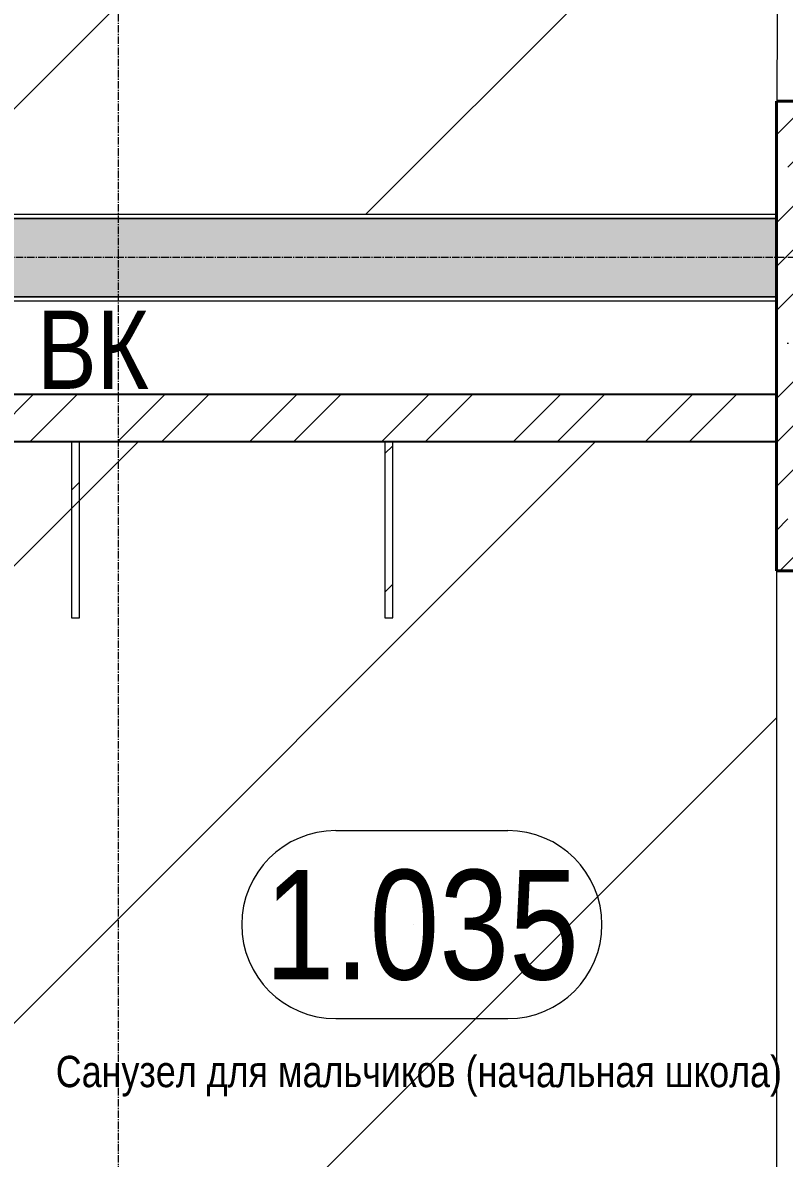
# Model space of a CAD drawing. Header units: millimetres. Extents: x -24360 to 609566, y -391049 to 148426.
# Drawn here: x 527060 to 529004, y -74536 to -71636 of the extents above; entities that cross this region are included whole.
import ezdxf
from ezdxf.enums import TextEntityAlignment as Align

# ---------------------------------------------------------------- set-up
doc = ezdxf.new("R2010")
doc.units = ezdxf.units.MM
doc.linetypes.add('CENTER2', pattern=[28.575, 19.05, -3.175, 3.175, -3.175])
doc.linetypes.add('HIDDEN2', pattern=[4.7625, 3.175, -1.5875])
doc.layers.get('Defpoints').update_dxf_attribs({"color": 140})
for name, color, linetype, lineweight in [('АР_Area', 5, 'Continuous', 5), ('АР_Колонны', 70, 'Continuous', 30), ('АР_Стены ГКЛ', 1, 'Continuous', 15), ('АР_Стены ЖБ', 7, 'Continuous', 30), ('АР_Стены кирпич', 32, 'Continuous', 25), ('АР_Стены ПЕНОблок', 52, 'Continuous', 20), ('АР_Тонкая', 254, 'Continuous', 5), ('АР_Штриховка', 8, 'Continuous', 0), ('ВК_Шахты', 5, 'Continuous', 9), ('Потолок штриховка', 200, 'Continuous', 15)]:
    doc.layers.add(name, color=color, linetype=linetype, lineweight=lineweight)
doc.layers.add('АР_Оси_РД_100', color=7, linetype='Continuous', lineweight=0, true_color=0x525252)
doc.styles.add('style1', font='ARIALN.TTF')
pattern_1 = [(45, (509004.53, -133435.88), (-176.7767, 176.7767), [])]

# ---------------------------------------------------------------- blocks, each defined once
blk = doc.blocks.new('MOK-МаркаПом_овал_ареал')
for p, q in [((-2.75, 3), (2.75, 3)), ((-2.75, -3), (2.75, -3))]:
    blk.add_line(p, q)
for centre, radius, start, end in [((-2.75, 0), 3, 90, 270), ((2.75, 0), 3, 270, 90), ((-3.75, 0), 3.5, 0, 0.001)]:
    blk.add_arc(centre, radius, start, end)
at = {"color": 0, "style": 'style1'}
blk.add_attdef('АР-ПОМЕЩЕНИЕ:НОМЕР', text='', height=3.5, dxfattribs=at).set_placement((0, 0), align=Align.MIDDLE)

msp = doc.modelspace()

# ---------------------------------------------------------------- hatches: boundary and pattern name
at = {"layer": 'АР_Штриховка', "linetype": 'Continuous', "lineweight": 5, "true_color": 0x000000}
h = msp.add_hatch(dxfattribs=at)
h.set_pattern_fill('ANSI35', color=18, scale=25, style=0)
h.set_pattern_definition([(45, (509004.53, -133435.88), (-112.2532, 112.2532), []), (45, (509116.79, -133435.88), (-112.2532, 112.2532), [198.4375, -39.6875, 0, -39.6875])])
h.paths.add_polyline_path([(529204.532, -71835.876), (528984.532, -71835.876), (528984.532, -73035.876), (529204.532, -73035.876)], flags=0)
at = {"layer": 'АР_Штриховка', "linetype": 'Continuous', "lineweight": 0, "true_color": 0x000000}
h = msp.add_hatch(dxfattribs=at)
h.set_pattern_fill('AR-CONC', color=18, angle=-315, style=0)
h.set_pattern_definition([(95, (509004.53, -133435.88), (140.09465, 117.55338), [19.05, -209.55]), (40, (509004.53, -133435.88), (-160.01845, 110.17673), [15.24, -167.6406]), (145.45144, (509016.2, -133426.08), (-19.9238, 227.7301), [16.19, -178.09024]), (91.1842, (508968.61, -133399.95), (221.41024, 161.9534), [28.575, -314.325]), (141.63556, (508987.06, -133386.46), (-7.0866, 342.8268), [24.285, -267.1356]), (36.18415, (508968.6, -133399.95), (-7.0866, 342.8268), [22.86, -251.4597]), (66, (508995.55, -133390.97), (179.51998, 34.89515), [19.05, -209.55]), (11, (508995.55, -133390.97), (-86.5399, 173.9412), [15.24, -167.64]), (116.45144, (509010.51, -133388.07), (92.98005, 208.83634), [16.19, -178.08994]), (82.5, (509004.53, -133435.876), (-57.60547, 61.973414), [0, -165.608, 0, -170.18, 0, -168.275]), (52.5, (509004.53, -133435.88), (-23.58973, 118.087), [0, -97.028, 0, -161.798, 0, -64.135]), (12.5, (508964.48, -133475.93), (99.92786, 91.826196), [0, -63.5, 0, -198.12, 0, -262.89]), (2.5, (508946.52, -133493.89), (86.7639, 122.7224), [0, -82.55, 0, -131.572, 0, -186.69])])
h.paths.add_polyline_path([(528984.532, -72335.876), (528984.532, -72135.876), (522404.532, -72135.876), (522404.532, -72335.876)], flags=0)
h = msp.add_hatch(dxfattribs=at)
h.set_pattern_fill('AR-CONC', color=18, angle=-315, style=0)
h.set_pattern_definition([(95, (509004.53, -133435.88), (140.09465, 117.55338), [19.05, -209.55]), (40, (509004.53, -133435.88), (-160.01845, 110.17673), [15.24, -167.6406]), (145.45144, (509016.2, -133426.08), (-19.9238, 227.7301), [16.19, -178.09024]), (91.1842, (508968.61, -133399.95), (221.41024, 161.9534), [28.575, -314.325]), (141.63556, (508987.06, -133386.46), (-7.0866, 342.8268), [24.285, -267.1356]), (36.18415, (508968.6, -133399.95), (-7.0866, 342.8268), [22.86, -251.4597]), (66, (508995.55, -133390.97), (179.51998, 34.89515), [19.05, -209.55]), (11, (508995.55, -133390.97), (-86.5399, 173.9412), [15.24, -167.64]), (116.45144, (509010.51, -133388.07), (92.98005, 208.83634), [16.19, -178.08994]), (82.5, (509004.53, -133435.876), (-57.60547, 61.973414), [0, -165.608, 0, -170.18, 0, -168.275]), (52.5, (509004.53, -133435.88), (-23.58973, 118.087), [0, -97.028, 0, -161.798, 0, -64.135]), (12.5, (508964.48, -133475.93), (99.92786, 91.826196), [0, -63.5, 0, -198.12, 0, -262.89]), (2.5, (508946.52, -133493.89), (86.7639, 122.7224), [0, -82.55, 0, -131.572, 0, -186.69])])
h.paths.add_polyline_path([(528984.532, -72335.876), (528984.532, -72135.876), (522404.532, -72135.876), (522404.532, -72335.876)], flags=0)
h = msp.add_hatch(dxfattribs=at)
h.set_pattern_fill('ANSI32', color=18, scale=25, angle=360, style=0)
h.set_pattern_definition([(45, (509004.53, -133435.88), (-168.3798, 168.3798), []), (45, (509116.79, -133435.88), (-168.3798, 168.3798), [])])
h.paths.add_polyline_path([(528984.532, -72705.876), (528984.532, -72585.876), (526374.532, -72585.876), (526344.532, -72625.876), (526374.532, -72705.876)], flags=0)
h = msp.add_hatch(dxfattribs=at)
h.set_pattern_fill('_U', color=18, scale=250, angle=-315, style=0, pattern_type=0)
h.set_pattern_definition(pattern_1)
h.paths.add_polyline_path([(527204.532, -72705.876), (527184.532, -72705.876), (527184.532, -73155.876), (527204.532, -73155.876)], flags=0)
h = msp.add_hatch(dxfattribs=at)
h.set_pattern_fill('_U', color=18, scale=250, angle=-315, style=0, pattern_type=0)
h.set_pattern_definition(pattern_1)
h.paths.add_polyline_path([(528004.532, -72705.876), (527984.532, -72705.876), (527984.532, -73155.876), (528004.532, -73155.876)], flags=0)
at = {"layer": 'Потолок штриховка'}
h = msp.add_hatch(dxfattribs=at)
h.set_pattern_fill('ANSI31', color=256, scale=260)
h.paths.add_polyline_path([(516914.532, -93915.876), (516914.532, -69960.876), (518180, -69980.876), (518185.057, -69660.876), (522949.532, -69660.876), (522948.983, -65160.876), (525839.532, -65188.909), (525838.623, -66079.643), (529004.428, -66065.129), (528984.532, -72125.876), (521204.532, -72125.876), (521194.532, -93915.876), (520674.532, -93915.876), (520674.532, -94535.876), (517434.532, -94545.876), (517434.537, -93915.876)])
h.paths.add_polyline_path([(521414.532, -81135.876), (521414.532, -79565.876), (525424.532, -79565.876), (525424.532, -80025.876), (525504.532, -80025.876), (525504.532, -78025.876), (529004.532, -78025.876), (528984.532, -81055.935), (528984.532, -81135.874)])
h.paths.add_polyline_path([(521414.532, -78025.876), (525104.532, -78025.876), (525104.532, -79445.876), (521414.532, -79445.876)], flags=16)
h.paths.add_polyline_path([(521414.532, -77635.876), (523654.532, -77635.876), (523654.532, -75105.876), (521414.532, -75105.876)], flags=17)
h.paths.add_polyline_path([(521404.532, -74985.876), (521409.532, -72345.876), (523604.532, -72345.876), (523604.532, -73935.876), (526374.532, -73935.876), (526374.532, -72705.876), (528984.532, -72705.876), (528984.532, -77315.876), (526374.532, -77315.876), (526374.532, -74985.876), (526054.533, -74985.876), (526054.533, -77315.876), (524494.533, -77315.875), (524494.533, -74985.876)], flags=17)

# ---------------------------------------------------------------- linework, layer by layer
at = {"layer": 'АР_Колонны', "color": 18, "linetype": 'HIDDEN2', "lineweight": 25, "true_color": 0x000000}
for p, q in [((528984.532, -71835.876), (529204.532, -71835.876)), ((528984.532, -71835.876), (529204.532, -71835.876)), ((528984.532, -73035.876), (528984.532, -71835.876)), ((529204.532, -73035.876), (528984.532, -73035.876))]:
    msp.add_line(p, q, dxfattribs=at)
at = {"layer": 'АР_Колонны', "color": 18, "linetype": 'Continuous', "lineweight": 30, "true_color": 0x000000}
for p, q in [((529204.532, -71835.876), (528984.532, -71835.876)), ((528984.532, -71835.876), (528984.532, -73035.876)), ((529204.532, -71835.876), (528984.532, -71835.876)), ((528984.532, -73035.876), (529204.532, -73035.876))]:
    msp.add_line(p, q, dxfattribs=at)
at = {"layer": 'АР_Оси_РД_100', "linetype": 'CENTER2'}
msp.add_line((533204.533, -72235.876), (513999.575, -72235.876), dxfattribs=at)
msp.add_lwpolyline([(527304.533, -97435.876), (527304.533, -62107.197), (527454.533, -61707.197)], dxfattribs=at)
at = {"layer": 'АР_Стены ГКЛ', "color": 18, "linetype": 'Continuous', "lineweight": 15, "true_color": 0x000000}
for p, q in [((527204.532, -72705.876), (527184.532, -72705.876)), ((527184.532, -72705.876), (527184.532, -73155.876)), ((527204.532, -73155.876), (527204.532, -72705.876)), ((528004.532, -72705.876), (527984.532, -72705.876)), ((527984.532, -72705.876), (527984.532, -73155.876)), ((528004.532, -73155.876), (528004.532, -72705.876)), ((527184.532, -73155.876), (527204.532, -73155.876)), ((527984.532, -73155.876), (528004.532, -73155.876))]:
    msp.add_line(p, q, dxfattribs=at)
at = {"layer": 'АР_Стены ЖБ', "color": 18, "linetype": 'Continuous', "lineweight": 40, "true_color": 0x000000}
for p, q in [((529204.532, -71835.876), (528984.532, -71835.876)), ((529204.532, -71835.876), (528984.532, -71835.876)), ((528984.532, -71835.876), (528984.532, -73035.876)), ((528984.532, -73035.876), (529204.532, -73035.876))]:
    msp.add_line(p, q, dxfattribs=at)
at = {"layer": 'АР_Стены кирпич', "color": 18, "linetype": 'Continuous', "lineweight": 25, "true_color": 0x000000}
for p, q in [((528984.532, -72585.876), (526374.532, -72585.876)), ((528984.532, -72705.876), (528984.532, -72585.876)), ((526374.532, -72705.876), (528984.532, -72705.876))]:
    msp.add_line(p, q, dxfattribs=at)
at = {"layer": 'АР_Стены ПЕНОблок', "color": 18, "linetype": 'Continuous', "lineweight": 20, "true_color": 0x000000}
for p, q in [((528984.532, -72135.876), (522404.532, -72135.876)), ((528984.532, -72135.876), (522404.532, -72135.876)), ((528984.532, -72335.876), (528984.532, -72135.876)), ((528984.532, -72335.876), (528984.532, -72135.876)), ((522404.532, -72335.876), (528984.532, -72335.876)), ((522404.532, -72335.876), (528984.532, -72335.876))]:
    msp.add_line(p, q, dxfattribs=at)
at = {"layer": 'АР_Тонкая', "color": 18, "linetype": 'Continuous', "lineweight": 0, "true_color": 0x000000}
for p, q in [((528984.532, -72125.876), (522404.532, -72125.876)), ((528984.532, -72125.876), (522404.532, -72125.876)), ((528984.532, -72135.876), (528984.532, -72125.876)), ((528984.532, -72135.876), (528984.532, -72125.876)), ((522404.532, -72135.876), (528984.532, -72135.876)), ((522404.532, -72135.876), (528984.532, -72135.876)), ((528984.532, -72335.876), (522404.532, -72335.876)), ((528984.532, -72335.876), (522404.532, -72335.876)), ((528984.532, -72345.876), (528984.532, -72335.876)), ((528984.532, -72345.876), (528984.532, -72335.876)), ((522404.532, -72345.876), (528984.532, -72345.876)), ((522404.532, -72345.876), (528984.532, -72345.876))]:
    msp.add_line(p, q, dxfattribs=at)
at = {"layer": 'Потолок штриховка'}
for points in [[(516914.532, -93915.876), (516914.532, -69960.876), (518180, -69980.876), (518185.057, -69660.876), (522949.532, -69660.876), (522948.983, -65160.876), (525839.532, -65188.909), (525838.623, -66079.643), (529004.428, -66065.129), (528984.532, -72125.876), (521204.532, -72125.876), (521194.532, -93915.876), (520674.532, -93915.876), (520674.532, -94535.876), (517434.532, -94545.876), (517434.537, -93915.876)], [(521404.532, -74985.876), (521409.532, -72345.876), (523604.532, -72345.876), (523604.532, -73935.876), (526374.532, -73935.876), (526374.532, -72705.876), (528984.532, -72705.876), (528984.532, -77315.876), (526374.532, -77315.876), (526374.532, -74985.876), (526054.533, -74985.876), (526054.533, -77315.876), (524494.533, -77315.875), (524494.533, -74985.876)]]:
    msp.add_lwpolyline(points, close=True, dxfattribs=at)

# ---------------------------------------------------------------- block references
at = {"layer": 'АР_Area', "color": 18, "linetype": 'Continuous', "lineweight": 5, "true_color": 0x000000}
ref = msp.add_blockref('MOK-МаркаПом_овал_ареал', (528078.794, -73939.53), dxfattribs=dict(at, xscale=80, yscale=80, zscale=80))
ref.add_attrib('АР-ПОМЕЩЕНИЕ:НОМЕР', '1.035', dxfattribs={"layer": '0', "color": 0, "height": 280, "style": 'style1'}).set_placement((528078.794, -73939.53), align=Align.MIDDLE)
ref.add_attrib('АР-ПОМЕЩЕНИЕ:НАИМЕНОВАНИЕ', 'Санузел для мальчиков (начальная школа)', dxfattribs={"layer": 'Defpoints', "color": 2, "height": 80, "style": 'style1'}).set_placement((528071.262, -74324.644), align=Align.MIDDLE)

# ---------------------------------------------------------------- texts
at = {"layer": 'ВК_Шахты', "color": 18, "lineweight": 50, "true_color": 0x000000, "style": 'style1'}
msp.add_text('ВК', height=200, dxfattribs=at).set_placement((527095.688, -72571.08))

doc.saveas('drawing.dxf')
